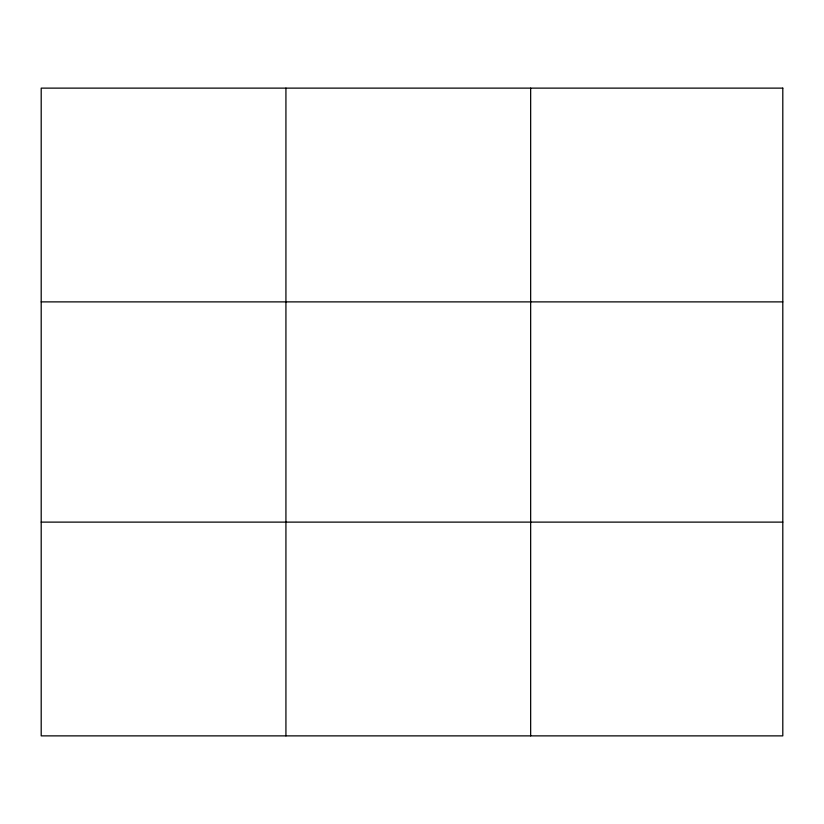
<?xml version="1.0" encoding="UTF-8"?>
<svg xmlns="http://www.w3.org/2000/svg" width="824" height="824" viewBox="0 0 824 824"><rect width="100%" height="100%" fill="white"/><g stroke="black" fill="none" stroke-linecap="round" stroke-linejoin="round"><path stroke-width="1.24" d="M285.928 88.127L285.928 735.873M530.656 88.127L530.656 735.873M41.2 301.883L782.8 301.883M41.2 522.117L782.8 522.117M782.8 88.127L782.8 735.873L41.2 735.873L41.2 88.127L782.8 88.127"/></g></svg>
